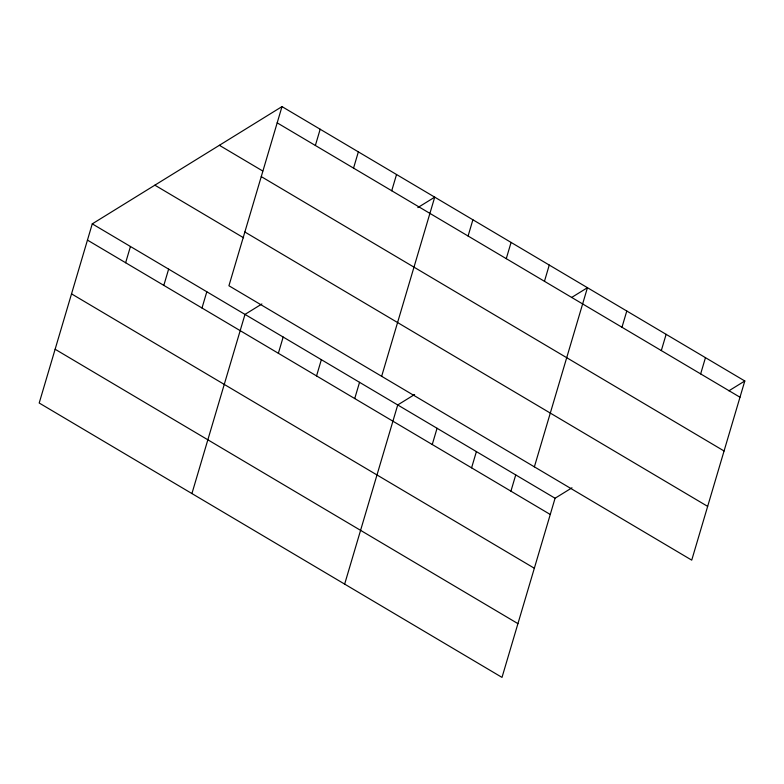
<?xml version="1.0" encoding="UTF-8"?>
<svg xmlns="http://www.w3.org/2000/svg" width="784" height="784" viewBox="0 0 784 784"><rect width="100%" height="100%" fill="white"/><g stroke="black" fill="none" stroke-linecap="round" stroke-linejoin="round"><path stroke-width="1.18" d="M281.995 106.604L228.928 285.758L691.733 560.139L744.8 380.985L281.995 106.604L92.267 223.861L39.2 403.015L502.005 677.396L555.072 498.242L571.967 487.805M125.636 262.738L130.448 246.499M163.817 285.376L168.629 269.137M201.998 308.014L206.809 291.775M191.923 493.557L244.99 314.413L261.885 303.967M315.364 145.481L320.176 129.242M278.369 353.28L283.171 337.042M353.545 168.119L358.357 151.88M316.55 375.918L321.352 359.68M391.726 190.757L396.537 174.518M354.731 398.556L359.542 382.318M381.651 376.3L434.718 197.156L417.823 207.593M344.656 584.1L397.723 404.956L414.618 394.509M468.087 236.023L472.899 219.785M432.249 444.518L437.06 428.28M506.268 258.661L511.08 242.423M471.586 467.832L476.398 451.594M544.459 281.299L549.261 265.061M510.923 491.156L515.735 474.918M534.374 466.843L587.441 287.699L571.546 297.528M621.977 327.261L626.788 311.023M661.314 350.575L666.126 334.337M700.651 373.899L705.463 357.661M728.895 390.814L744.8 380.985M277.183 122.843L739.988 397.223M219.383 145.305L262.728 171M261.258 176.606L724.063 450.986M244.853 231.995L707.658 506.376M154.879 185.171L243.618 237.787M92.267 223.861L555.072 498.242M87.455 240.1L550.26 514.48M71.53 293.863L534.335 568.243M55.125 349.252L517.93 623.633"/></g></svg>
